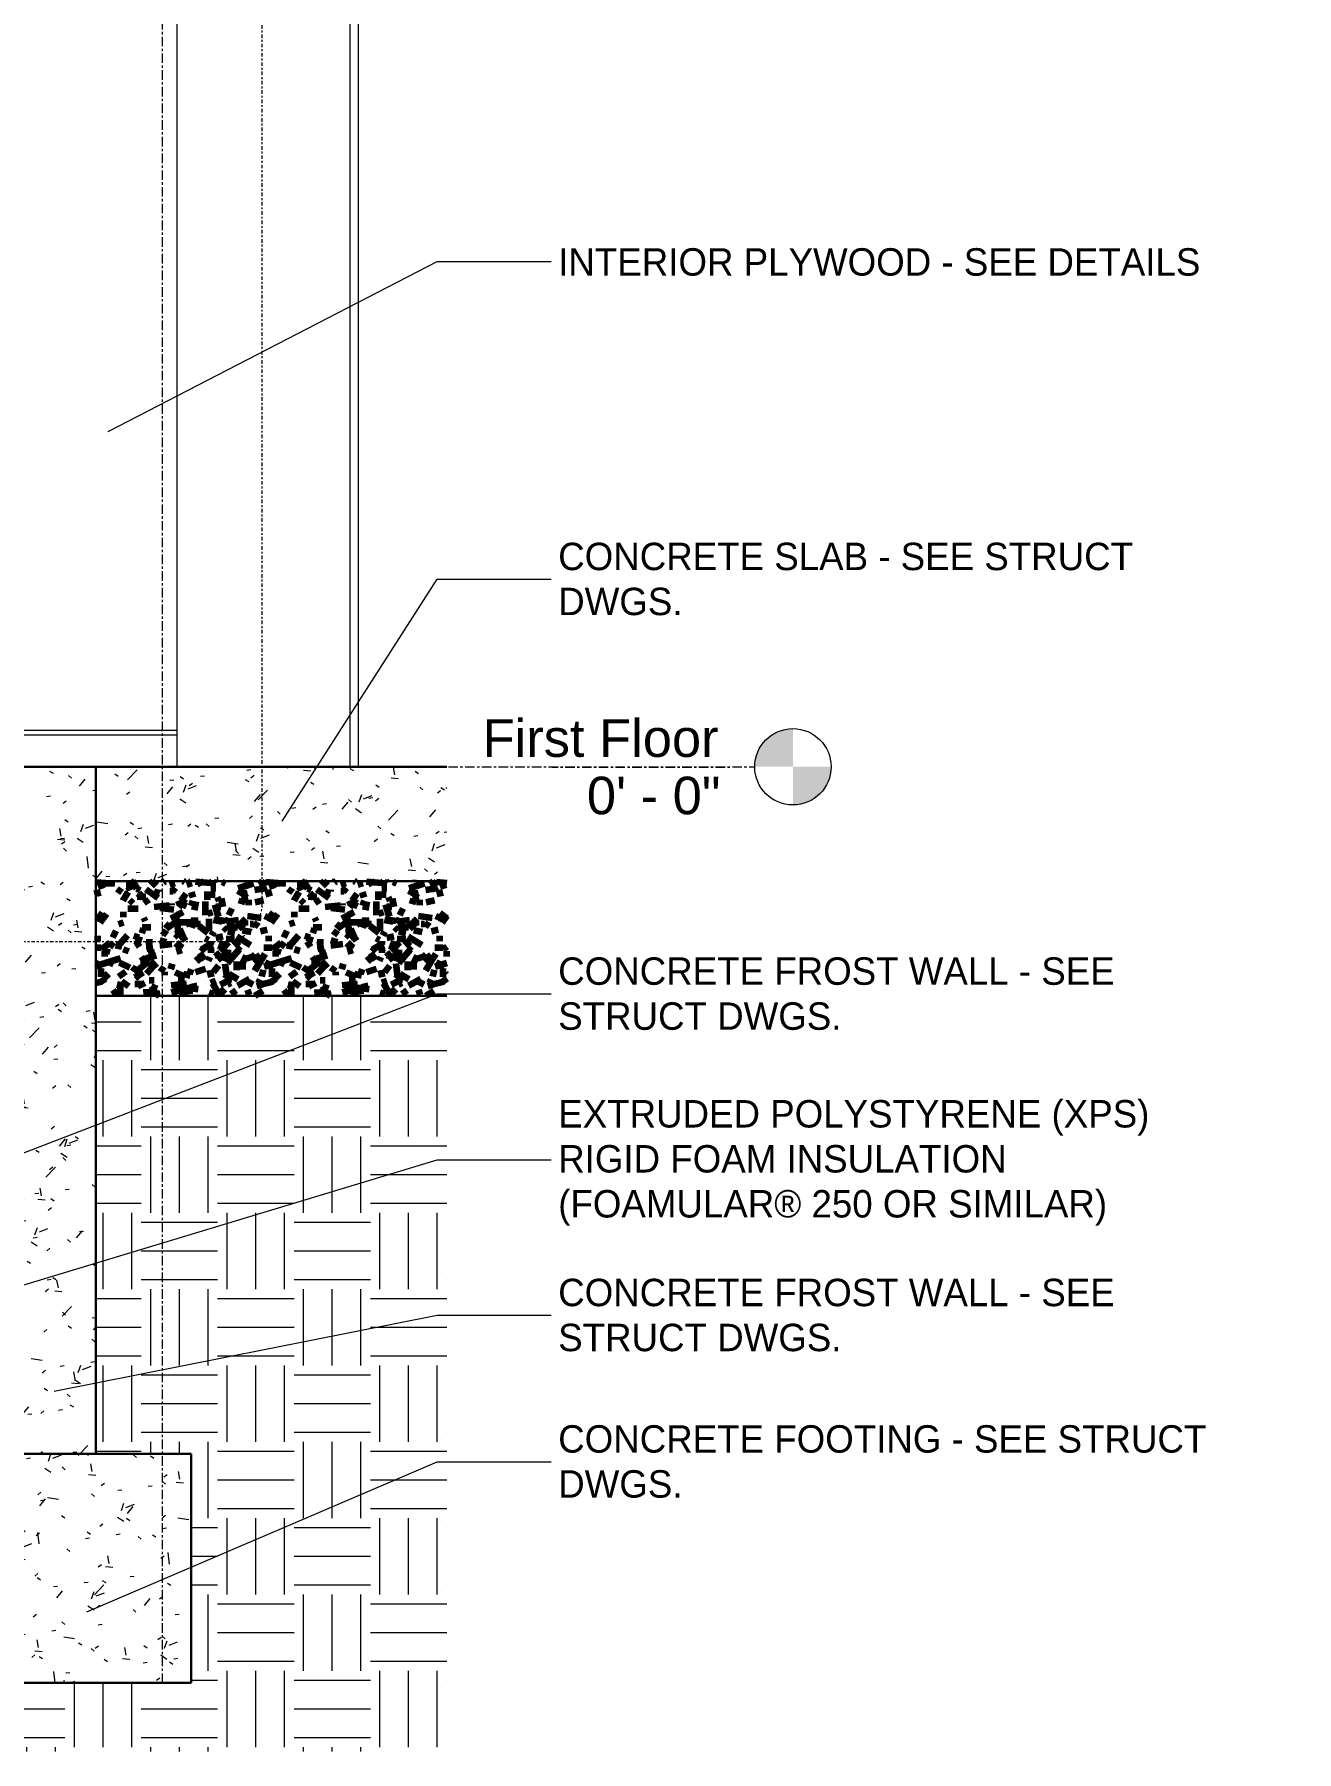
# Model space of a CAD drawing. Header units: inches. Extents: x 22745 to 23280, y -53 to 309.
# Drawn here: x 22897.2 to 22963.4, y -51.6 to 38.4 of the extents above; entities that cross this region are included whole.
import ezdxf

# ---------------------------------------------------------------- set-up
doc = ezdxf.new("R2010")
doc.units = ezdxf.units.IN
doc.header["$MEASUREMENT"] = 0
doc.linetypes.add('Dash Dot 3_16_', pattern=[0.3125, 0.1875, -0.0625, 0, -0.0625])
doc.linetypes.add('Grid Line 1_2_', pattern=[0.875, 0.5, -0.125, 0.125, -0.125])
for name, color, linetype, lineweight in [('A-ANNO-IDEN', 131, 'Continuous', 9), ('A-ANNO-SYMB', 150, 'Continuous', 9), ('A-FLOR', 192, 'Continuous', 30), ('A-FLOR-LEVL', 51, 'Continuous', 9), ('A-FLOR-MCUT', 51, 'Continuous', 18), ('A-FLOR-PATT', 8, 'Continuous', 70), ('A-WALL', 113, 'Continuous', 30), ('A-WALL-PATT', 111, 'Continuous', 70), ('C-BLDG-PADS', 91, 'Continuous', 200), ('C-TOPO', 7, 'Continuous', 30), ('L-SITE-WALL', 31, 'Continuous', 30), ('S-COLS', 52, 'Continuous', 30), ('S-FNDN', 32, 'Continuous', 30), ('S-GRID', 1, 'Continuous', 9)]:
    doc.layers.add(name, color=color, linetype=linetype, lineweight=lineweight)
doc.styles.add('Arial', font='arial.ttf', dxfattribs={"height": 1.967066})
doc.styles.add('Century Gothic', font='GOTHIC.TTF', dxfattribs={"height": 1.437112})
pattern_1 = [(50, (-21553.164, 101.134), (4.590705, -0.401868), [0.48, -5.28]), (355, (-21553.164, 101.134), (-0.887837, 4.813698), [0.384, -4.224]), (100.451, (-21552.782, 101.1), (3.70197, 4.412723), [0.408, -4.487]), (46.184, (-21553.164, 102.414), (6.830659, -1.059043), [0.72, -7.92]), (96.636, (-21552.595, 102.325), (5.981664, 6.234015), [0.612, -6.731]), (351.184, (-21553.164, 102.414), (5.98208, 6.233824), [0.576, -6.336]), (21, (-21552.524, 102.094), (3.820292, -2.5771), [0.48, -5.28]), (326, (-21552.524, 102.094), (1.557207, 4.640587), [0.384, -4.224]), (71.451, (-21552.206, 101.879), (5.377147, 2.064703), [0.408, -4.487]), (37.5, (-21553.164, 101.134), (0.0779722, 2.1307863), [0.211, -3.962, 0.211, -4.077, -4.24]), (37.5, (-21553.164, 101.134), (0.0779722, 2.1307863), [-8.461, 0.211, -4.029]), (7.5, (-21553.164, 101.134), (1.683907, 2.5243905), [0.211, -2.234, 0.211, -3.866, -1.616]), (7.5, (-21553.164, 101.134), (1.683907, 2.5243905), [-6.522, 0.211, -1.405]), (327.5, (-21554.591, 101.134), (3.4165268, -0.1442966), [0.211, -1.389, 0.211, -4.781, -6.624]), (327.5, (-21554.591, 101.134), (3.4165268, -0.1442966), [-6.592, 0.211, -6.413]), (317.5, (-21555.231, 101.134), (3.732463, 0.640715), [0.211, -1.869, 0.211, -3.104, -4.704]), (317.5, (-21555.231, 101.134), (3.732463, 0.640715), [-5.395, 0.211, -4.493])]
pattern_2 = [(0, (-21553.164, 101.134), (4, 4), [4, -4]), (0, (-21553.164, 102.634), (4, 4), [4, -4]), (0, (-21553.164, 104.134), (4, 4), [4, -4]), (90, (-21552.664, 104.634), (-4, 4), [4, -4]), (90, (-21551.164, 104.634), (-4, 4), [4, -4]), (90, (-21549.664, 104.634), (-4, 4), [4, -4])]

# ---------------------------------------------------------------- blocks, each defined once
blk = doc.blocks.new('Struct_Xcel_Sports Complex_rvt-2-Wall Section - One Story - Storefront _ Parapet')
at = {"layer": 'A-FLOR-PATT', "lineweight": 9}
h = blk.add_hatch(dxfattribs=at)
h.set_pattern_fill('FP_16', color=256, style=0, pattern_type=2)
h.set_pattern_definition(pattern_1)
h.paths.add_polyline_path([(-22772.406, -6), (-22772.406, 0), (-22790.803, 0), (-22790.803, -6)], flags=0)
at = {"layer": 'A-WALL-PATT', "lineweight": 9}
h = blk.add_hatch(dxfattribs=at)
h.set_pattern_fill('FP_16', color=8, style=0, pattern_type=2)
h.set_pattern_definition(pattern_1)
h.paths.add_polyline_path([(-22798.803, -36), (-22790.803, -36), (-22790.803, 0), (-22798.803, 0), (-22798.803, -12.679)], flags=0)
at = {"layer": 'S-FNDN', "lineweight": 9}
h = blk.add_hatch(dxfattribs=at)
h.set_pattern_fill('FP_16', color=8, style=0, pattern_type=2)
h.set_pattern_definition(pattern_1)
h.paths.add_polyline_path([(-22803.803, -48), (-22785.803, -48), (-22785.803, -36), (-22803.803, -36)], flags=0)
at = {"layer": 'A-FLOR', "color": 7}
for p, q in [((-22772.406, 0), (-22790.803, 0)), ((-22790.803, -6), (-22772.406, -6))]:
    blk.add_line(p, q, dxfattribs=at)
at = {"layer": 'A-FLOR-MCUT', "color": 7, "lineweight": 30}
blk.add_line((-22790.803, 0), (-22790.803, -6), dxfattribs=at)
at = {"layer": 'A-WALL', "color": 7}
blk.add_line((-22790.803, -6), (-22790.803, 0), dxfattribs=at)
at = {"layer": 'L-SITE-WALL', "color": 7}
for p, q in [((-22790.803, 0), (-22798.803, 0)), ((-22798.803, 0), (-22798.803, -36)), ((-22790.803, -36), (-22790.803, -6)), ((-22798.803, -36), (-22790.803, -36))]:
    blk.add_line(p, q, dxfattribs=at)
at = {"layer": 'S-FNDN', "color": 7}
for p, q in [((-22785.803, -36), (-22803.803, -36)), ((-22803.803, -36), (-22803.803, -48)), ((-22785.803, -48), (-22785.803, -36)), ((-22803.803, -48), (-22785.803, -48))]:
    blk.add_line(p, q, dxfattribs=at)
blk = doc.blocks.new('Level - Level Head - Circle-15001-Wall Section - One Story - Storefront _ Parapet')
at = {"layer": 'A-FLOR-LEVL'}
h = blk.add_hatch(color=256, dxfattribs=at)
edge = h.paths.add_edge_path(flags=0)
edge.add_line((-22754.285, 0), (-22756.285, 0))
edge.add_arc((-22754.285, 0), 2, 90, 180, ccw=False)
edge.add_line((-22754.285, 2), (-22754.285, 0))
h = blk.add_hatch(color=256, dxfattribs=at)
edge = h.paths.add_edge_path(flags=0)
edge.add_line((-22754.285, -2), (-22754.285, 0))
edge.add_line((-22754.285, 0), (-22752.285, 0))
edge.add_arc((-22754.285, 0), 2, 270, 360, ccw=False)
blk.add_circle((-22754.285, 0), 2, dxfattribs=at)

msp = doc.modelspace()

# ---------------------------------------------------------------- hatches: boundary and pattern name
at = {"layer": 'A-WALL-PATT', "lineweight": 9}
h = msp.add_hatch(dxfattribs=at)
h.set_pattern_fill('FP_13', color=8, style=0, pattern_type=2)
h.set_pattern_definition([(90, (-23337.7, 677.25), (-193, -193), [48, -145]), (180, (-23337.7, 677.25), (-2e-14, -193), [96, -97]), (270, (-23433.7, 725.25), (-193, -193), [48, -145]), (180, (-23337.7, 725.25), (-2e-14, -193), [96, -97]), (270, (-23434.2, 725.25), (-193, -193), [48, -145]), (180, (-23434.2, 725.25), (-2e-14, -193), [96, -97]), (90, (-23530.2, 677.25), (-193, -193), [48, -145]), (180, (-23434.2, 677.25), (-2e-14, -193), [96, -97]), (90, (-23385.46, 725.5), (-193, -193), [48, -145]), (180, (-23337.33, 725.5), (-2e-14, -193), [48.125, -144.875]), (180, (-23337.33, 773.5), (-2e-14, -193), [48.125, -144.875]), (90, (-23481.96, 725.5), (-193, -193), [48, -145]), (180, (-23385.96, 725.5), (-2e-14, -193), [96, -97]), (270, (-23385.96, 773.5), (-193, -193), [48, -145]), (180, (-23385.96, 773.5), (-2e-14, -193), [96, -97]), (180, (-23482.46, 725.5), (-2e-14, -193), [48, -145]), (270, (-23482.46, 773.5), (-193, -193), [48, -145]), (180, (-23482.46, 773.5), (-2e-14, -193), [48, -145]), (90, (-23337.7, 773.75), (-193, -193), [48, -145]), (180, (-23337.7, 773.75), (-2e-14, -193), [96, -97]), (270, (-23433.7, 821.75), (-193, -193), [48, -145]), (180, (-23337.7, 821.75), (-2e-14, -193), [96, -97]), (270, (-23434.2, 821.75), (-193, -193), [48, -145]), (180, (-23434.2, 821.75), (-2e-14, -193), [96, -97]), (90, (-23530.2, 773.75), (-193, -193), [48, -145]), (180, (-23434.2, 773.75), (-2e-14, -193), [96, -97]), (90, (-23385.46, 822), (-193, -193), [48, -145]), (180, (-23337.33, 822), (-2e-14, -193), [48.125, -144.875]), (180, (-23337.33, 870), (-2e-14, -193), [48.125, -144.875]), (90, (-23481.96, 822), (-193, -193), [48, -145]), (180, (-23385.96, 822), (-2e-14, -193), [96, -97]), (270, (-23385.96, 870), (-193, -193), [48, -145]), (180, (-23385.96, 870), (-2e-14, -193), [96, -97]), (180, (-23482.46, 822), (-2e-14, -193), [48, -145]), (270, (-23482.46, 870), (-193, -193), [48, -145]), (180, (-23482.46, 870), (-2e-14, -193), [48, -145])])
h.paths.add_polyline_path([(22899.08657, 0), (22904.70357, 0), (22904.70357, 145.75), (22903.95357, 145.75), (22903.95238, 144.87213), (22903.89865, 144.74242), (22903.76607, 144.6875), (22896.14101, 144.68752), (22896.00849, 144.74242), (22895.95357, 144.875), (22895.95357, 145.75), (22892.64107, 145.75), (22892.64107, 145.5), (22895.82857, 145.5), (22895.82857, 0), (22898.87679, 0)], flags=0)
h.paths.add_polyline_path([(22896.52919, 47.57168), (22895.95357, 48.05469), (22895.95527, 51.37128), (22896.00849, 51.49977), (22896.14107, 51.55469), (22903.7661, 51.55469), (22903.89865, 51.49977), (22903.95357, 51.36719), (22903.95357, 48.05469), (22903.37904, 47.5726), (22903.30873, 47.65638), (22903.84419, 48.10569), (22903.84419, 51.37006), (22903.82033, 51.42344), (22903.76607, 51.44531), (22896.14101, 51.44531), (22896.08722, 51.42386), (22896.06294, 51.36719), (22896.06294, 48.10569), (22896.5995, 47.65547)], flags=0)
h.paths.add_polyline_path([(22897.63491, 96.32031), (22896.14104, 96.32032), (22896.00849, 96.37523), (22895.95357, 96.50781), (22895.95357, 99.82031), (22896.5281, 100.3024), (22896.59841, 100.21862), (22896.06294, 99.76931), (22896.06294, 96.50494), (22896.08681, 96.45156), (22896.14107, 96.42969), (22903.76613, 96.42969), (22903.81992, 96.45114), (22903.84419, 96.50781), (22903.84419, 99.76931), (22903.30764, 100.21953), (22903.37795, 100.30332), (22903.95357, 99.82031), (22903.95187, 96.50372), (22903.89865, 96.37523), (22903.76607, 96.32031), (22903.49183, 96.32031)], flags=0)
h.paths.add_polyline_path([(22897.63491, 144.79688), (22903.7661, 144.79688), (22903.82033, 144.81875), (22903.84419, 144.875), (22903.84419, 145.75), (22896.06294, 145.75), (22896.06294, 144.8709), (22896.08722, 144.81832), (22896.14107, 144.79688)], flags=0)
at = {"layer": 'C-BLDG-PADS'}
h = msp.add_hatch(dxfattribs=at)
h.set_pattern_fill('FP_17', color=253, style=0, pattern_type=2)
h.set_pattern_definition([(212.005, (-21553.702, 102.477), (-26.87339808, -17.915904432), [0.845, -83.662]), (213.69, (-21553.164, 102.836), (-8.95786403, -8.95728821), [0.646, -31.652]), (198.435, (-21552.895, 102.925), (-17.91555985, -8.95811616), [0.283, -28.044]), (180, (-21552.537, 102.925), (-1e-15, -8.958), [0.358, -8.599]), (161.565, (-21552.268, 102.836), (-8.95778393, -0.00030823), [0.283, -28.044]), (333.435, (-21552.179, 109.285), (8.9576883, 8e-06), [0.401, -19.63]), (296.565, (-21552.268, 109.464), (8.9576803, -8.95769632), [0.2, -19.83]), (270, (-21552.268, 109.912), (8.958, 5e-16), [0.448, -8.51]), (186.34, (-21552.179, 104.09), (-71.66213933, -8.957302982), [0.811, -80.305]), (296.565, (-21550.208, 109.643), (8.9576803, -8.95769632), [0.2, -19.83]), (303.69, (-21550.387, 109.912), (8.95728821, -8.95786403), [0.323, -31.975]), (229.399, (-21548.954, 105.971), (-44.788487507, -53.747354417), [0.826, -81.761]), (243.435, (-21548.685, 106.508), (8e-06, -8.9576883), [0.601, -19.429]), (213.69, (-21545.55, 105.523), (-8.95786403, -8.95728821), [0.323, -31.975]), (33.69, (-21548.237, 103.015), (8.95786403, 8.95728821), [0.323, -31.975]), (0, (-21548.416, 103.015), (0, 8.958), [0.179, -8.779]), (333.435, (-21548.596, 103.104), (8.9576883, 8e-06), [0.2, -19.83]), (284.036, (-21548.685, 103.463), (8.95793912, -26.87274278), [0.369, -36.564]), (270, (-21548.685, 103.642), (8.958, 5e-16), [0.179, -8.779]), (243.435, (-21548.685, 103.821), (8e-06, -8.9576883), [0.2, -19.83]), (135, (-21548.685, 103.91), (-8.9576287, 0), [0.127, -12.542]), (90, (-21548.685, 103.821), (-8.958, 5e-16), [0.09, -8.868]), (18.435, (-21545.46, 107.941), (17.91555985, 8.95811616), [0.567, -27.76]), (6.34, (-21544.923, 108.121), (71.66213933, 8.957302982), [0.811, -80.305]), (180, (-21545.281, 105.971), (-1e-15, -8.958), [0.537, -8.42]), (197.354, (-21543.848, 106.419), (-26.873506943, -8.957425109), [1.502, -148.658]), (198.435, (-21543.579, 106.508), (-17.91555985, -8.95811616), [0.283, -28.044]), (213.69, (-21543.311, 106.687), (-8.95786403, -8.95728821), [0.323, -31.975]), (251.565, (-21543.221, 106.956), (0.00030823, -8.95778393), [0.283, -28.044]), (243.435, (-21543.131, 107.135), (8e-06, -8.9576883), [0.2, -19.83]), (270, (-21543.131, 107.314), (8.958, 5e-16), [0.179, -8.779]), (293.199, (-21543.4, 107.941), (8.957852893, -17.915910905), [0.682, -67.538]), (315, (-21543.669, 108.21), (8.9576287, 0), [0.38, -12.288]), (0, (-21544.117, 108.21), (0, 8.958), [0.448, -8.51]), (341.565, (-21546.087, 106.06), (8.95778393, 0.00030823), [0.283, -28.044]), (303.69, (-21546.267, 106.329), (8.95728821, -8.95786403), [0.323, -31.975]), (279.462, (-21546.356, 106.867), (8.957848945, -44.78874608), [0.545, -53.943]), (270, (-21546.356, 107.404), (8.958, 5e-16), [0.537, -8.42]), (239.036, (-21546.087, 107.852), (-8.957961725, -17.915218635), [0.522, -51.71]), (188.13, (-21545.46, 107.941), (-53.746353912, -8.957815533), [0.633, -62.708]), (116.565, (-21552.089, 107.673), (-8.9576803, 8.95769632), [0.2, -19.83]), (135, (-21551.91, 107.494), (-8.9576287, 0), [0.253, -12.415]), (168.69, (-21551.462, 107.404), (-8.957996705, -0.00018556), [0.457, -45.219]), (191.31, (-21551.014, 107.494), (-35.83099568, -8.95803893), [0.457, -45.219]), (194.036, (-21550.656, 107.583), (-26.87274278, -8.95793912), [0.369, -36.564]), (236.31, (-21550.477, 107.852), (-8.95783236, -17.91488544), [0.323, -31.975]), (236.31, (-21550.298, 108.121), (-8.95783236, -17.91488544), [0.323, -31.975]), (270, (-21550.298, 108.389), (8.958, 5e-16), [0.269, -8.689]), (291.801, (-21550.477, 108.837), (8.957257986, -17.91576455), [0.482, -47.757]), (116.565, (-21550.387, 106.956), (-8.9576803, 8.95769632), [0.401, -19.63]), (168.69, (-21549.939, 106.867), (-8.957996705, -0.00018556), [0.457, -45.219]), (194.036, (-21549.581, 106.956), (-26.87274278, -8.95793912), [0.369, -36.564]), (225, (-21549.312, 107.225), (0, -8.9576287), [0.38, -12.288]), (251.565, (-21549.223, 107.494), (0.00030823, -8.95778393), [0.283, -28.044]), (296.565, (-21549.402, 107.852), (8.9576803, -8.95769632), [0.401, -19.63]), (315, (-21549.581, 108.031), (8.9576287, 0), [0.253, -12.415]), (326.31, (-21549.85, 108.21), (17.91488544, -8.95783236), [0.323, -31.975]), (0, (-21550.029, 108.21), (0, 8.958), [0.179, -8.779]), (33.69, (-21550.298, 108.031), (8.95786403, 8.95728821), [0.323, -31.975]), (71.565, (-21550.387, 107.762), (-0.00030823, 8.95778393), [0.283, -28.044]), (63.435, (-21550.477, 107.583), (-8e-06, 8.9576883), [0.2, -19.83]), (71.565, (-21550.566, 107.314), (-0.00030823, 8.95778393), [0.283, -28.044]), (104.036, (-21550.566, 106.956), (-8.95793912, 26.87274278), [0.369, -36.564]), (45, (-21550.746, 106.777), (0, 8.9576287), [0.253, -12.415]), (18.435, (-21551.014, 106.687), (17.91555985, 8.95811616), [0.283, -28.044]), (0, (-21551.462, 106.687), (0, 8.958), [0.448, -8.51]), (14.036, (-21551.82, 106.598), (26.87274278, 8.95793912), [0.369, -36.564]), (341.565, (-21552.089, 106.687), (8.95778393, 0.00030823), [0.283, -28.044]), (270, (-21552.089, 106.956), (8.958, 5e-16), [0.269, -8.689]), (225, (-21551.82, 107.225), (0, -8.9576287), [0.38, -12.288]), (198.435, (-21551.283, 107.404), (-17.91555985, -8.95811616), [0.567, -27.76]), (180, (-21550.835, 107.404), (-1e-15, -8.958), [0.448, -8.51]), (153.435, (-21550.656, 107.314), (-8.9576883, -8e-06), [0.2, -19.83]), (206.565, (-21547.252, 105.881), (-8.95769632, -8.9576803), [0.2, -19.83]), (146.31, (-21546.983, 105.702), (-17.91488544, 8.95783236), [0.323, -31.975]), (119.745, (-21546.625, 105.075), (-26.873086283, 44.788390847), [0.722, -71.498]), (95.711, (-21546.535, 104.179), (-8.957996778, 80.619740112), [0.9, -89.124]), (90, (-21546.535, 104.09), (-8.958, 5e-16), [0.09, -8.868]), (63.435, (-21546.625, 103.91), (-8e-06, 8.9576883), [0.2, -19.83]), (26.565, (-21546.804, 103.821), (8.95769632, 8.9576803), [0.2, -19.83]), (0, (-21547.073, 103.821), (0, 8.958), [0.269, -8.689]), (0, (-21547.162, 103.821), (0, 8.958), [0.09, -8.868]), (0, (-21547.342, 103.821), (0, 8.958), [0.179, -8.779]), (326.31, (-21547.61, 104), (17.91488544, -8.95783236), [0.323, -31.975]), (333.435, (-21547.789, 104.09), (8.9576883, 8e-06), [0.2, -19.83]), (284.036, (-21547.879, 104.448), (8.95793912, -26.87274278), [0.369, -36.564]), (270, (-21547.879, 104.627), (8.958, 5e-16), [0.179, -8.779]), (270, (-21547.879, 104.896), (8.958, 5e-16), [0.269, -8.689]), (258.69, (-21547.789, 105.344), (0.00018556, -8.957996705), [0.457, -45.219]), (231.34, (-21547.431, 105.792), (-26.87340764, -35.83101243), [0.574, -56.784]), (270, (-21545.55, 105.612), (8.958, 5e-16), [0.09, -8.868]), (270, (-21545.55, 105.702), (8.958, 5e-16), [0.09, -8.868]), (326.31, (-21545.819, 105.881), (17.91488544, -8.95783236), [0.323, -31.975]), (333.435, (-21546.356, 106.15), (8.9576883, 8e-06), [0.601, -19.429]), (0, (-21546.804, 106.15), (0, 8.958), [0.448, -8.51]), (63.435, (-21546.894, 105.971), (-8e-06, 8.9576883), [0.2, -19.83]), (90, (-21546.894, 105.612), (-8.958, 5e-16), [0.358, -8.599]), (135, (-21546.625, 105.344), (-8.9576287, 0), [0.38, -12.288]), (161.565, (-21546.356, 105.254), (-8.95778393, -0.00030823), [0.283, -28.044]), (180, (-21546.087, 105.254), (-1e-15, -8.958), [0.269, -8.689]), (198.435, (-21545.819, 105.344), (-17.91555985, -8.95811616), [0.283, -28.044]), (351.87, (-21549.312, 110.181), (8.958052968, 0.000157424), [1.267, -62.074]), (14.036, (-21549.671, 110.091), (26.87274278, 8.95793912), [0.369, -36.564]), (53.13, (-21549.939, 109.733), (17.91524801, 26.873567996), [0.448, -44.341]), (95.194, (-21549.85, 108.748), (-8.957117218, 89.577944904), [0.989, -97.952]), (101.31, (-21549.76, 108.3), (-8.95803893, 35.83099568), [0.457, -45.219]), (143.13, (-21549.402, 108.031), (-26.873567996, 17.91524801), [0.448, -44.341]), (161.565, (-21549.133, 107.941), (-8.95778393, -0.00030823), [0.283, -28.044]), (198.435, (-21548.864, 108.031), (-17.91555985, -8.95811616), [0.283, -28.044]), (225, (-21548.416, 108.479), (0, -8.9576287), [0.633, -12.035]), (228.814, (-21547.789, 109.196), (-53.746287272, -62.704337788), [0.952, -94.27]), (251.565, (-21547.7, 109.464), (0.00030823, -8.95778393), [0.283, -28.044]), (270, (-21547.7, 109.554), (8.958, 5e-16), [0.09, -8.868]), (288.435, (-21547.789, 109.823), (8.95811616, -17.91555985), [0.283, -28.044]), (326.31, (-21548.058, 110.002), (17.91488544, -8.95783236), [0.323, -31.975]), (90, (-21552.179, 107.852), (-8.958, 5e-16), [0.627, -8.331]), (338.199, (-21550.925, 109.016), (26.87315058, -8.95793675), [0.482, -47.757]), (0, (-21551.462, 109.016), (0, 8.958), [0.537, -8.42]), (30.964, (-21551.91, 108.748), (26.87323767, 17.915370893), [0.522, -51.71]), (45, (-21552.179, 108.479), (0, 8.9576287), [0.38, -12.288]), (90, (-21553.612, 104.985), (-8.958, 5e-16), [0.627, -8.331]), (116.565, (-21553.343, 104.448), (-8.9576803, 8.95769632), [0.601, -19.429]), (153.435, (-21552.806, 104.179), (-8.9576883, -8e-06), [0.601, -19.429]), (180, (-21552.358, 104.179), (-1e-15, -8.958), [0.448, -8.51]), (218.66, (-21551.91, 104.538), (-8.95794083, -8.958000787), [0.574, -56.784]), (231.34, (-21551.552, 104.985), (-26.87340764, -35.83101243), [0.574, -56.784]), (213.69, (-21551.014, 105.344), (-8.95786403, -8.95728821), [0.646, -31.652]), (239.036, (-21550.746, 105.792), (-8.957961725, -17.915218635), [0.522, -51.71]), (270, (-21550.746, 105.971), (8.958, 5e-16), [0.179, -8.779]), (270, (-21550.746, 106.24), (8.958, 5e-16), [0.269, -8.689]), (315, (-21551.014, 106.508), (8.9576287, 0), [0.38, -12.288]), (350.538, (-21551.552, 106.598), (8.957936417, 0.000379174), [0.545, -53.943]), (14.036, (-21552.268, 106.419), (26.87274278, 8.95793912), [0.739, -36.195]), (18.435, (-21553.075, 106.15), (17.91555985, 8.95811616), [0.85, -27.477]), (45, (-21553.343, 105.881), (0, 8.9576287), [0.38, -12.288]), (45, (-21553.612, 105.612), (0, 8.9576287), [0.38, -12.288]), (108.435, (-21551.641, 103.642), (-8.95811616, 17.91555985), [0.567, -27.76]), (126.87, (-21551.373, 103.283), (-8.958216, 8.957584), [0.448, -44.341]), (146.31, (-21551.104, 103.104), (-17.91488544, 8.95783236), [0.323, -31.975]), (161.565, (-21550.835, 103.015), (-8.95778393, -0.00030823), [0.283, -28.044]), (135, (-21550.566, 102.746), (-8.9576287, 0), [0.38, -12.288]), (161.565, (-21550.298, 102.656), (-8.95778393, -0.00030823), [0.283, -28.044]), (180, (-21550.029, 102.656), (-1e-15, -8.958), [0.269, -8.689]), (206.565, (-21549.85, 102.746), (-8.95769632, -8.9576803), [0.2, -19.83]), (206.565, (-21549.491, 102.925), (-8.95769632, -8.9576803), [0.401, -19.63]), (189.462, (-21548.954, 103.015), (-44.78874608, -8.957848945), [0.545, -53.943]), (243.435, (-21548.775, 103.373), (8e-06, -8.9576883), [0.401, -19.63]), (270, (-21548.775, 103.463), (8.958, 5e-16), [0.09, -8.868]), (270, (-21548.775, 103.642), (8.958, 5e-16), [0.179, -8.779]), (326.31, (-21549.044, 104.179), (17.91488544, -8.95783236), [0.323, -31.975]), (327.995, (-21549.76, 104.627), (44.789542154, -26.872766691), [0.845, -83.662]), (329.036, (-21550.208, 104.896), (17.915218635, -8.957961725), [0.522, -51.71]), (341.565, (-21550.746, 105.075), (8.95778393, 0.00030823), [0.567, -27.76]), (0, (-21551.104, 105.075), (0, 8.958), [0.358, -8.599]), (33.69, (-21551.373, 104.896), (8.95786403, 8.95728821), [0.323, -31.975]), (53.13, (-21551.641, 104.538), (17.91524801, 26.873567996), [0.448, -44.341]), (63.435, (-21551.82, 104.179), (-8e-06, 8.9576883), [0.401, -19.63]), (225, (-21547.7, 103.463), (0, -8.9576287), [0.38, -12.288]), (236.31, (-21547.521, 103.731), (-8.95783236, -17.91488544), [0.323, -31.975]), (270, (-21547.521, 103.821), (8.958, 5e-16), [0.09, -8.868]), (315, (-21547.7, 104), (8.9576287, 0), [0.253, -12.415]), (333.435, (-21548.058, 104.179), (8.9576883, 8e-06), [0.401, -19.63]), (18.435, (-21548.596, 104), (17.91555985, 8.95811616), [0.567, -27.76]), (75.964, (-21548.685, 103.642), (-0.00052313, 8.95756824), [0.369, -36.564]), (71.565, (-21552.716, 101.94), (-0.00030823, 8.95778393), [0.283, -28.044]), (135, (-21552.537, 101.761), (-8.9576287, 0), [0.253, -12.415]), (146.31, (-21552.268, 101.581), (-17.91488544, 8.95783236), [0.323, -31.975]), (153.435, (-21551.91, 101.402), (-8.9576883, -8e-06), [0.401, -19.63]), (180, (-21551.82, 101.402), (-1e-15, -8.958), [0.09, -8.868]), (161.565, (-21551.552, 101.313), (-8.95778393, -0.00030823), [0.283, -28.044]), (180, (-21551.193, 101.313), (-1e-15, -8.958), [0.358, -8.599]), (198.435, (-21550.925, 101.402), (-17.91555985, -8.95811616), [0.283, -28.044]), (210.964, (-21550.477, 101.671), (-26.87323767, -17.915370893), [0.522, -51.71]), (206.565, (-21550.298, 101.761), (-8.95769632, -8.9576803), [0.2, -19.83]), (251.565, (-21550.208, 102.029), (0.00030823, -8.95778393), [0.283, -28.044]), (303.69, (-21550.387, 102.298), (8.95728821, -8.95786403), [0.323, -31.975]), (306.87, (-21550.656, 102.656), (8.958216, -8.957584), [0.448, -44.341]), (323.13, (-21551.014, 102.925), (26.873567996, -17.91524801), [0.448, -44.341]), (345.964, (-21551.373, 103.015), (8.95756824, 0.00052313), [0.369, -36.564]), (18.435, (-21551.641, 102.925), (17.91555985, 8.95811616), [0.283, -28.044]), (30.964, (-21552.089, 102.656), (26.87323767, 17.915370893), [0.522, -51.71]), (39.806, (-21552.627, 102.209), (8.9575211, 8.95778325), [0.7, -69.263]), (135, (-21549.939, 101.402), (-8.9576287, 0), [0.127, -12.542]), (153.435, (-21549.76, 101.313), (-8.9576883, -8e-06), [0.2, -19.83]), (191.31, (-21549.312, 101.402), (-35.83099568, -8.95803893), [0.457, -45.219]), (165.964, (-21548.954, 101.313), (-8.95756824, -0.00052313), [0.369, -36.564]), (175.236, (-21547.879, 101.223), (-8.957949821, -2.7025e-05), [1.079, -106.787]), (206.565, (-21547.7, 101.313), (-8.95769632, -8.9576803), [0.2, -19.83]), (225, (-21547.521, 101.492), (0, -8.9576287), [0.253, -12.415]), (270, (-21547.521, 101.94), (8.958, 5e-16), [0.448, -8.51]), (270, (-21547.521, 102.209), (8.958, 5e-16), [0.269, -8.689]), (308.66, (-21547.879, 102.656), (8.958000787, -8.95794083), [0.574, -56.784]), (338.199, (-21548.327, 102.836), (26.87315058, -8.95793675), [0.482, -47.757]), (348.69, (-21548.775, 102.925), (8.957996705, 0.00018556), [0.457, -45.219]), (18.435, (-21549.581, 102.656), (17.91555985, 8.95811616), [0.85, -27.477]), (36.87, (-21549.939, 102.388), (8.957584, 8.958216), [0.448, -44.341]), (68.199, (-21550.118, 101.94), (8.95793675, 26.87315058), [0.482, -47.757]), (101.31, (-21550.029, 101.492), (-8.95803893, 35.83099568), [0.457, -45.219]), (348.69, (-21550.835, 110.002), (8.957996705, 0.00018556), [0.457, -45.219]), (354.806, (-21551.82, 110.091), (8.957787785, 6.7057e-05), [0.989, -97.952]), (0, (-21552.089, 110.091), (0, 8.958), [0.269, -8.689]), (45, (-21552.268, 109.912), (0, 8.9576287), [0.253, -12.415]), (180, (-21551.552, 109.106), (-1e-15, -8.958), [0.269, -8.689]), (188.13, (-21550.925, 109.196), (-53.746353912, -8.957815533), [0.633, -62.708]), (172.875, (-21550.208, 109.106), (-8.958160636, 0.000121479), [0.722, -71.498]), (225, (-21550.118, 109.196), (0, -8.9576287), [0.127, -12.542]), (270, (-21550.118, 109.464), (8.958, 5e-16), [0.269, -8.689]), (161.565, (-21547.252, 109.733), (-8.95778393, -0.00030823), [0.283, -28.044]), (180, (-21546.894, 109.733), (-1e-15, -8.958), [0.358, -8.599]), (198.435, (-21546.625, 109.823), (-17.91555985, -8.95811616), [0.283, -28.044]), (170.538, (-21546.087, 109.733), (-8.957936417, -0.000379174), [0.545, -53.943]), (213.69, (-21545.819, 109.912), (-8.95786403, -8.95728821), [0.323, -31.975]), (270, (-21545.819, 110.002), (8.958, 5e-16), [0.09, -8.868]), (296.565, (-21545.908, 110.181), (8.9576803, -8.95769632), [0.2, -19.83]), (341.565, (-21546.446, 110.36), (8.95778393, 0.00030823), [0.567, -27.76]), (341.565, (-21546.983, 110.539), (8.95778393, 0.00030823), [0.567, -27.76]), (14.036, (-21547.342, 110.45), (26.87274278, 8.95793912), [0.369, -36.564]), (45, (-21547.61, 110.181), (0, 8.9576287), [0.38, -12.288]), (104.036, (-21547.521, 109.823), (-8.95793912, 26.87274278), [0.369, -36.564]), (0, (-21554.508, 102.029), (0, 8.958), [0.09, -8.868]), (315, (-21554.687, 102.209), (8.9576287, 0), [0.253, -12.415]), (274.764, (-21554.777, 103.283), (8.958482984, -98.535398916), [1.079, -106.787]), (255.964, (-21554.687, 103.642), (0.00052313, -8.95756824), [0.369, -36.564]), (225, (-21554.508, 103.821), (0, -8.9576287), [0.253, -12.415]), (198.435, (-21553.702, 104.09), (-17.91555985, -8.95811616), [0.85, -27.477]), (180, (-21553.612, 104.09), (-1e-15, -8.958), [0.09, -8.868]), (171.87, (-21552.985, 104), (-8.958052968, -0.000157424), [0.633, -62.708]), (146.31, (-21551.91, 103.91), (-17.91488544, 8.95783236), [0.323, -31.975]), (108.435, (-21551.731, 103.373), (-8.95811616, 17.91555985), [0.567, -27.76]), (90, (-21551.731, 103.283), (-8.958, 5e-16), [0.09, -8.868]), (71.565, (-21551.82, 103.015), (-0.00030823, 8.95778393), [0.283, -28.044]), (26.565, (-21552, 102.925), (8.95769632, 8.9576803), [0.2, -19.83]), (18.435, (-21552.268, 102.836), (17.91555985, 8.95811616), [0.283, -28.044]), (126.87, (-21547.431, 102.209), (-8.958216, 8.957584), [0.448, -44.341]), (123.69, (-21547.252, 101.94), (-8.95728821, 8.95786403), [0.323, -31.975]), (149.036, (-21546.804, 101.671), (-17.915218635, 8.957961725), [0.522, -51.71]), (168.69, (-21546.356, 101.581), (-8.957996705, -0.00018556), [0.457, -45.219]), (213.69, (-21546.087, 101.761), (-8.95786403, -8.95728821), [0.323, -31.975]), (251.565, (-21545.998, 102.029), (0.00030823, -8.95778393), [0.283, -28.044]), (270, (-21545.998, 102.119), (8.958, 5e-16), [0.09, -8.868]), (279.462, (-21546.087, 102.656), (8.957848945, -44.78874608), [0.545, -53.943]), (243.435, (-21545.998, 102.836), (8e-06, -8.9576883), [0.2, -19.83]), (270, (-21545.998, 102.925), (8.958, 5e-16), [0.09, -8.868]), (296.565, (-21546.267, 103.463), (8.9576803, -8.95769632), [0.601, -19.429]), (329.036, (-21546.715, 103.731), (17.915218635, -8.957961725), [0.522, -51.71]), (8.13, (-21547.342, 103.642), (53.746353912, 8.957815533), [0.633, -62.708]), (45, (-21547.7, 103.283), (0, 8.9576287), [0.507, -12.161]), (45, (-21547.879, 103.104), (0, 8.9576287), [0.253, -12.415]), (90, (-21547.879, 102.836), (-8.958, 5e-16), [0.269, -8.689]), (123.69, (-21547.7, 102.567), (-8.95728821, 8.95786403), [0.323, -31.975]), (101.31, (-21546.356, 104.179), (-8.95803893, 35.83099568), [0.457, -45.219]), (108.435, (-21546.267, 103.91), (-8.95811616, 17.91555985), [0.283, -28.044]), (135, (-21546.177, 103.821), (-8.9576287, 0), [0.127, -12.542]), (180, (-21545.908, 103.821), (-1e-15, -8.958), [0.269, -8.689]), (213.69, (-21545.64, 104), (-8.95786403, -8.95728821), [0.323, -31.975]), (187.125, (-21544.923, 104.09), (-62.704150176, -8.957646605), [0.722, -71.498]), (236.31, (-21544.744, 104.358), (-8.95783236, -17.91488544), [0.323, -31.975]), (270, (-21544.744, 104.448), (8.958, 5e-16), [0.09, -8.868]), (288.435, (-21544.833, 104.717), (8.95811616, -17.91555985), [0.283, -28.044]), (285.945, (-21545.013, 105.344), (8.957096687, -26.873282623), [0.652, -64.561]), (315, (-21545.192, 105.523), (8.9576287, 0), [0.253, -12.415]), (18.435, (-21545.46, 105.433), (17.91555985, 8.95811616), [0.283, -28.044]), (29.745, (-21546.087, 105.075), (44.788390847, 26.873086283), [0.722, -71.498]), (18.435, (-21546.356, 104.985), (17.91555985, 8.95811616), [0.283, -28.044]), (75.964, (-21546.446, 104.627), (-0.00052313, 8.95756824), [0.369, -36.564]), (180, (-21549.044, 106.956), (-1e-15, -8.958), [0.269, -8.689]), (180, (-21548.864, 106.956), (-1e-15, -8.958), [0.179, -8.779]), (135, (-21548.685, 106.777), (-8.9576287, 0), [0.253, -12.415]), (90, (-21548.685, 106.508), (-8.958, 5e-16), [0.269, -8.689]), (26.565, (-21550.029, 105.075), (8.95769632, 8.9576803), [0.601, -19.429]), (341.565, (-21550.298, 105.165), (8.95778393, 0.00030823), [0.283, -28.044]), (300.964, (-21550.566, 105.612), (17.915370893, -26.87323767), [0.522, -51.71]), (71.565, (-21548.864, 105.881), (-0.00030823, 8.95778393), [0.283, -28.044]), (90, (-21548.864, 105.433), (-8.958, 5e-16), [0.448, -8.51]), (123.69, (-21548.685, 105.165), (-8.95728821, 8.95786403), [0.323, -31.975]), (153.435, (-21548.327, 104.985), (-8.9576883, -8e-06), [0.401, -19.63]), (198.435, (-21548.058, 105.075), (-17.91555985, -8.95811616), [0.283, -28.044]), (243.435, (-21547.969, 105.254), (8e-06, -8.9576883), [0.2, -19.83]), (255.964, (-21547.879, 105.612), (0.00052313, -8.95756824), [0.369, -36.564]), (251.565, (-21547.789, 105.881), (0.00030823, -8.95778393), [0.283, -28.044]), (291.801, (-21547.969, 106.329), (8.957257986, -17.91576455), [0.482, -47.757]), (323.13, (-21548.327, 106.598), (26.873567996, -17.91524801), [0.448, -44.341]), (18.435, (-21548.596, 106.508), (17.91555985, 8.95811616), [0.283, -28.044]), (63.435, (-21548.775, 106.15), (-8e-06, 8.9576883), [0.401, -19.63]), (135, (-21549.491, 104.538), (-8.9576287, 0), [0.38, -12.288]), (149.036, (-21549.044, 104.269), (-17.915218635, 8.957961725), [0.522, -51.71]), (146.31, (-21548.775, 104.09), (-17.91488544, 8.95783236), [0.323, -31.975]), (180, (-21548.596, 104.09), (-1e-15, -8.958), [0.179, -8.779]), (210.964, (-21548.148, 104.358), (-26.87323767, -17.915370893), [0.522, -51.71]), (243.435, (-21548.058, 104.538), (8e-06, -8.9576883), [0.2, -19.83]), (303.69, (-21548.237, 104.806), (8.95728821, -8.95786403), [0.323, -31.975]), (321.34, (-21548.685, 105.165), (35.83101243, -26.87340764), [0.574, -56.784]), (345.964, (-21549.044, 105.254), (8.95756824, 0.00052313), [0.369, -36.564]), (11.31, (-21549.491, 105.165), (35.83099568, 8.95803893), [0.457, -45.219]), (26.565, (-21549.671, 105.075), (8.95769632, 8.9576803), [0.2, -19.83]), (71.565, (-21549.76, 104.806), (-0.00030823, 8.95778393), [0.283, -28.044]), (15.945, (-21549.939, 106.777), (26.873282623, 8.957096687), [0.652, -64.561]), (29.745, (-21550.566, 106.419), (44.788390847, 26.873086283), [0.722, -71.498]), (63.435, (-21550.656, 106.24), (-8e-06, 8.9576883), [0.2, -19.83]), (90, (-21550.656, 105.971), (-8.958, 5e-16), [0.269, -8.689]), (104.036, (-21550.566, 105.612), (-8.95793912, 26.87274278), [0.369, -36.564]), (120.964, (-21550.298, 105.165), (-17.915370893, 26.87323767), [0.522, -51.71]), (153.435, (-21545.281, 109.912), (-8.9576883, -8e-06), [0.2, -19.83]), (180, (-21545.102, 109.912), (-1e-15, -8.958), [0.179, -8.779]), (209.745, (-21544.475, 110.27), (-44.788390847, -26.873086283), [0.722, -71.498]), (225, (-21544.117, 110.629), (0, -8.9576287), [0.507, -12.161]), (239.036, (-21543.848, 111.077), (-8.957961725, -17.915218635), [0.522, -51.71]), (239.036, (-21543.579, 111.525), (-8.957961725, -17.915218635), [0.522, -51.71]), (270, (-21543.579, 111.614), (8.958, 5e-16), [0.09, -8.868]), (333.435, (-21543.758, 111.704), (8.9576883, 8e-06), [0.2, -19.83]), (0, (-21544.027, 111.704), (0, 8.958), [0.269, -8.689]), (45, (-21544.296, 111.435), (0, 8.9576287), [0.38, -12.288]), (26.565, (-21545.371, 110.898), (8.95769632, 8.9576803), [1.202, -18.828]), (30.964, (-21545.819, 110.629), (26.87323767, 17.915370893), [0.522, -51.71]), (90, (-21545.819, 110.45), (-8.958, 5e-16), [0.179, -8.779]), (128.66, (-21545.46, 110.002), (-8.958000787, 8.95794083), [0.574, -56.784]), (255.964, (-21546.446, 107.046), (0.00052313, -8.95756824), [0.369, -36.564]), (281.31, (-21546.535, 107.494), (8.95803893, -35.83099568), [0.457, -45.219]), (309.806, (-21546.983, 108.031), (8.95778325, -8.9575211), [0.7, -69.263]), (329.036, (-21547.431, 108.3), (17.915218635, -8.957961725), [0.522, -51.71]), (345.964, (-21547.789, 108.389), (8.95756824, 0.00052313), [0.369, -36.564]), (0, (-21548.148, 108.389), (0, 8.958), [0.358, -8.599]), (26.565, (-21548.506, 108.21), (8.95769632, 8.9576803), [0.401, -19.63]), (45, (-21548.775, 107.941), (0, 8.9576287), [0.38, -12.288]), (53.13, (-21549.044, 107.583), (17.91524801, 26.873567996), [0.448, -44.341]), (90, (-21549.044, 107.314), (-8.958, 5e-16), [0.269, -8.689]), (135, (-21548.775, 107.046), (-8.9576287, 0), [0.38, -12.288]), (144.462, (-21548.148, 106.598), (-26.873098392, 17.916004712), [0.771, -76.287]), (135, (-21547.7, 106.15), (-8.9576287, 0), [0.633, -12.035]), (153.435, (-21547.342, 105.971), (-8.9576883, -8e-06), [0.401, -19.63]), (206.565, (-21546.983, 106.15), (-8.95769632, -8.9576803), [0.401, -19.63]), (230.194, (-21546.535, 106.687), (-35.831200056, -44.78844078), [0.7, -69.263]), (66.801, (-21547.7, 108.837), (17.91616372, 44.788890124), [0.682, -67.538]), (90, (-21547.7, 108.569), (-8.958, 5e-16), [0.269, -8.689]), (153.435, (-21547.521, 108.479), (-8.9576883, -8e-06), [0.2, -19.83]), (153.435, (-21547.162, 108.3), (-8.9576883, -8e-06), [0.401, -19.63]), (149.036, (-21546.715, 108.031), (-17.915218635, 8.957961725), [0.522, -51.71]), (180, (-21546.267, 108.031), (-1e-15, -8.958), [0.448, -8.51]), (180, (-21545.729, 108.031), (-1e-15, -8.958), [0.537, -8.42]), (213.69, (-21545.46, 108.21), (-8.95786403, -8.95728821), [0.323, -31.975]), (243.435, (-21545.281, 108.569), (8e-06, -8.9576883), [0.401, -19.63]), (277.125, (-21545.371, 109.285), (8.957646605, -62.704150176), [0.722, -71.498]), (315, (-21545.55, 109.464), (8.9576287, 0), [0.253, -12.415]), (341.565, (-21545.819, 109.554), (8.95778393, 0.00030823), [0.283, -28.044]), (352.875, (-21546.535, 109.643), (8.958160636, -0.000121479), [0.722, -71.498]), (0, (-21546.983, 109.643), (0, 8.958), [0.448, -8.51]), (21.801, (-21547.431, 109.464), (17.91576455, 8.957257986), [0.482, -47.757]), (90, (-21543.4, 109.016), (-8.958, 5e-16), [0.358, -8.599]), (90, (-21543.4, 108.658), (-8.958, 5e-16), [0.358, -8.599]), (56.31, (-21543.579, 108.389), (8.95783236, 17.91488544), [0.323, -31.975]), (18.435, (-21543.848, 108.3), (17.91555985, 8.95811616), [0.283, -28.044]), (0, (-21544.744, 108.3), (0, 8.958), [0.896, -8.062]), (341.565, (-21545.013, 108.389), (8.95778393, 0.00030823), [0.283, -28.044]), (296.565, (-21545.102, 108.569), (8.9576803, -8.95769632), [0.2, -19.83]), (278.13, (-21545.192, 109.196), (8.957815533, -53.746353912), [0.633, -62.708]), (270, (-21545.192, 109.285), (8.958, 5e-16), [0.09, -8.868]), (251.565, (-21545.102, 109.554), (0.00030823, -8.95778393), [0.283, -28.044]), (225, (-21544.833, 109.823), (0, -8.9576287), [0.38, -12.288]), (218.66, (-21544.386, 110.181), (-8.95794083, -8.958000787), [0.574, -56.784]), (225, (-21544.117, 110.45), (0, -8.9576287), [0.38, -12.288]), (206.565, (-21543.938, 110.539), (-8.95769632, -8.9576803), [0.2, -19.83]), (180, (-21543.758, 110.539), (-1e-15, -8.958), [0.179, -8.779]), (123.69, (-21543.579, 110.27), (-8.95728821, 8.95786403), [0.323, -31.975]), (108.435, (-21543.49, 110.002), (-8.95811616, 17.91555985), [0.283, -28.044]), (98.13, (-21543.4, 109.375), (-8.957815533, 53.746353912), [0.633, -62.708])])
h.paths.add_polyline_path([(22918.85024, -12), (22918.85024, -6), (22900.45357, -6), (22900.45357, -12)], flags=0)
at = {"layer": 'C-TOPO', "lineweight": 9}
h = msp.add_hatch(dxfattribs=at)
h.set_pattern_fill('FP_9', color=8, style=0, pattern_type=2)
h.set_pattern_definition(pattern_2)
h.paths.add_polyline_path([(22876.41957, -51.60085), (22900.45357, -51.60085), (22900.45357, -48), (22887.45357, -48), (22887.45357, -36), (22890.45357, -36), (22890.45357, 0), (22876.41957, 0), (22876.41957, -36)], flags=0)
h = msp.add_hatch(dxfattribs=at)
h.set_pattern_fill('FP_9', color=8, style=0, pattern_type=2)
h.set_pattern_definition(pattern_2)
h.paths.add_polyline_path([(22905.45357, -51.60085), (22918.85024, -51.60085), (22918.85024, -12.00628), (22900.45357, -12.00628), (22900.45357, -36), (22905.45357, -36), (22905.45357, -48), (22900.45357, -48), (22900.45357, -51.60085)], flags=0)

# ---------------------------------------------------------------- linework, layer by layer
at = {"layer": 'A-ANNO-IDEN', "color": 153}
for p, q in [((22901.10688, 17.57348), (22918.34088, 26.47198)), ((22918.34088, 26.47198), (22924.67763, 26.47198)), ((22918.34088, 9.82701), (22924.67763, 9.82701)), ((22895.73359, -20.58941), (22918.34088, -11.899)), ((22918.34088, -11.899), (22924.67763, -11.899)), ((22891.38838, -28.73666), (22918.34088, -20.58941)), ((22918.34088, -20.58941), (22924.67763, -20.58941)), ((22898.26829, -32.71977), (22918.34088, -28.73666)), ((22918.34088, -28.73666), (22924.67763, -28.73666)), ((22899.98661, -44.2813), (22918.34088, -36.41081)), ((22918.34088, -36.41081), (22924.67763, -36.41081))]:
    msp.add_line(p, q, dxfattribs=at)
at = {"layer": 'A-ANNO-SYMB', "linetype": 'Dash Dot 3_16_'}
for p, q in [((22909.17369, -7.15363), (22909.17369, 248.05035)), ((22886.84408, -9.15363), (22907.17369, -9.15363))]:
    msp.add_line(p, q, dxfattribs=at)
msp.add_arc((22907.17369, -7.15363), 2, 270, 360, dxfattribs=at)
at = {"layer": 'A-WALL', "color": 43, "lineweight": 18}
msp.add_line((22904.70357, 145.75), (22904.70357, 0), dxfattribs=at)
at = {"layer": 'C-BLDG-PADS', "color": 7, "lineweight": 30}
for p, q in [((22918.85024, -6), (22900.45357, -6)), ((22900.45357, -6), (22900.45357, -12)), ((22900.45357, -12), (22918.85024, -12))]:
    msp.add_line(p, q, dxfattribs=at)
at = {"layer": 'C-TOPO'}
msp.add_line((22900.45357, -12.00628), (22918.85024, -12.00628), dxfattribs=at)
at = {"layer": 'C-TOPO', "color": 43, "lineweight": 18}
msp.add_line((22900.45413, -12.00628), (22918.85024, -12.00628), dxfattribs=at)
at = {"layer": 'S-COLS', "color": 43, "lineweight": 18}
for p, q in [((22913.76998, 139.829), (22913.76998, 0)), ((22914.20357, 139.829), (22914.20357, 0))]:
    msp.add_line(p, q, dxfattribs=at)
at = {"layer": 'S-GRID', "linetype": 'Grid Line 1_2_'}
msp.add_line((22903.95357, -48), (22903.95357, 275.88637), dxfattribs=at)
msp.add_line((22903.95357, -48), (22903.95357, 275.88637), dxfattribs=at)

# ---------------------------------------------------------------- block references
at = {"layer": 'A-FLOR-LEVL'}
msp.add_blockref('Level - Level Head - Circle-15001-Wall Section - One Story - Storefront _ Parapet', (45691.25638, 0), dxfattribs=at)

# ---------------------------------------------------------------- texts
at = {"layer": 'A-FLOR-LEVL', "insert": (22933.08001, 2.48644), "char_height": 1.9670659, "width": 14.688, "attachment_point": 3, "line_spacing_factor": 0.938532, "style": 'Arial', "bg_fill": 3, "box_fill_scale": 1.25, "bg_fill_color": 0, "bg_fill_transparency": 0}
msp.add_mtext('First Floor', dxfattribs=at)

# ---------------------------------------------------------------- next in the draw order: linework, layer by layer
at = {"layer": 'A-ANNO-IDEN', "color": 153}
msp.add_line((22910.2176, -2.84649), (22918.34088, 9.82701), dxfattribs=at)

# ---------------------------------------------------------------- next in the draw order: block references
at = {"color": 250, "lineweight": 5}
msp.add_blockref('Struct_Xcel_Sports Complex_rvt-2-Wall Section - One Story - Storefront _ Parapet', (45691.25638, 0), dxfattribs=at)

# ---------------------------------------------------------------- next in the draw order: texts
at = {"layer": 'A-ANNO-IDEN', "char_height": 1.4371118, "attachment_point": 1, "line_spacing_factor": 0.984117, "style": 'Century Gothic', "bg_fill": 3, "box_fill_scale": 1.25, "bg_fill_color": 0, "bg_fill_transparency": 0}
for s, insert, width in [('INTERIOR PLYWOOD - SEE DETAILS', (22924.67763, 27.17099), 37.71), ('CONCRETE SLAB - SEE STRUCT\\PDWGS.', (22924.67763, 11.74032), 33.084), ('CONCRETE FROST WALL - SEE\\PSTRUCT DWGS.', (22924.67763, -9.9857), 32.652), ('EXTRUDED POLYSTYRENE (XPS)\\PRIGID FOAM INSULATION\\P(FOAMULAR® 250 OR SIMILAR)', (22924.67763, -17.46182), 34.614), ('CONCRETE FROST WALL - SEE\\PSTRUCT DWGS.', (22924.67763, -26.82336), 32.652), ('CONCRETE FOOTING - SEE STRUCT\\PDWGS.', (22924.67763, -34.4975), 38.322)]:
    msp.add_mtext(s, dxfattribs=dict(at, insert=insert, width=width))
at = {"layer": 'A-FLOR-LEVL', "insert": (22933.17801, -0.51877), "char_height": 1.967066, "width": 8.328, "attachment_point": 3, "line_spacing_factor": 0.938532, "style": 'Arial', "bg_fill": 3, "box_fill_scale": 1.25, "bg_fill_color": 0, "bg_fill_transparency": 0}
msp.add_mtext('0\' - 0"', dxfattribs=at)

# ---------------------------------------------------------------- next in the draw order: linework, layer by layer
at = {"layer": 'A-FLOR-LEVL', "linetype": 'Grid Line 1_2_'}
msp.add_line((22860.30112, 0), (22934.97171, 0), dxfattribs=at)

doc.saveas('drawing.dxf')
